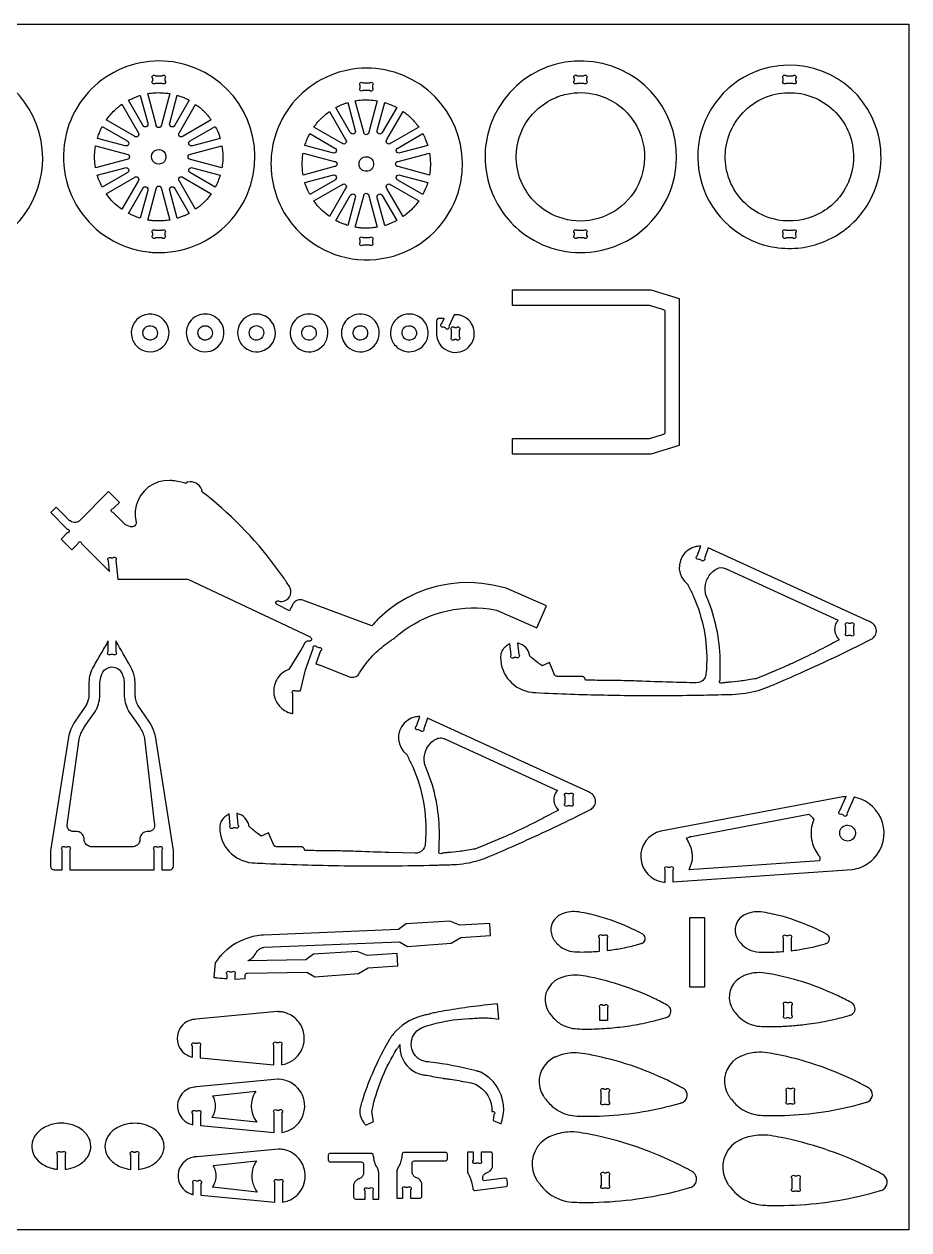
# Model space of a CAD drawing. Extents: x -50 to 95, y -24 to 55.
# Drawn here: x 37 to 94.8, y -23.8 to 54.8 of the extents above; entities that cross this region are included whole.
import ezdxf

# ---------------------------------------------------------------- set-up
doc = ezdxf.new("R2010")
doc.units = 0
doc.header["$MEASUREMENT"] = 0
doc.layers.get('0').update_dxf_attribs({"linetype": 'CONTINUOUS'})
doc.layers.add('SECTIONCUTEDGES', color=18, linetype='CONTINUOUS')

msp = doc.modelspace()

# ---------------------------------------------------------------- linework, layer by layer
msp.add_lwpolyline([(94.765, -23.803), (-50.251, -23.803), (-50.251, 54.803), (94.765, 54.803)], close=True)
at = {"layer": 'SECTIONCUTEDGES'}
for points in [[(26.949, 42.41, 0.325322), (33.936, 40.118, 0.325497), (38.262, 46.06, 0.371858), (32.929, 52.24, 0.371962), (26.038, 47.867, 0.115164), (25.857, 45.03, 0.115322)], [(45.886, 39.909, 0.112364), (48.573, 40.526, 0.210055), (51.839, 44.346, 0.414116), (47.664, 52.133, 0.414311), (39.88, 47.96, 0.221929), (40.637, 42.725, 0.222236), (45.132, 39.95, 0.015157), (45.497, 39.919, 0.014233)], [(55.314, 40.96, 0.254136), (61.138, 39.684, 0.254134), (65.377, 43.877, 0.414116), (61.203, 51.664, 0.414311), (53.418, 47.491, 0.14489), (53.399, 43.946, 0.144775)], [(69.505, 41.242, 0.206957), (74.295, 39.976, 0.283205), (79.298, 44.204, 0.410681), (75.383, 52.064, 0.410721), (67.477, 48.243, 0.157062), (67.364, 44.419, 0.156826)], [(83.733, 41.127, 0.096009), (85.819, 40.29, 0.068853), (87.517, 40.201, 0.067711), (89.017, 40.536, 0.064759), (90.437, 41.284, 0.042288), (91.178, 41.907, 0.076087), (92.262, 43.374, 0.210202), (92.596, 48.169, 0.404304), (85.138, 51.842, 0.290152), (81.044, 46.933, 0.289788)], [(45.614, 51.441), (46.057, 51.441, -1), (46.234, 51.264), (46.234, 51.117, -1), (46.057, 50.941), (45.614, 50.941, -1), (45.437, 51.117), (45.437, 51.264, -1)], [(73.118, 51.441), (73.562, 51.441, -1), (73.738, 51.264), (73.738, 51.117, -1), (73.562, 50.941), (73.118, 50.941, -1), (72.942, 51.117), (72.942, 51.264, -1)], [(86.751, 51.441), (87.194, 51.441, -1), (87.371, 51.264), (87.371, 51.117, -1), (87.194, 50.941), (86.751, 50.941, -1), (86.574, 51.117), (86.574, 51.264, -1)], [(46.55, 50.273), (46.003, 48.231, -1), (45.661, 48.231), (45.114, 50.273, -0.057699), (46.01, 50.329, -0.024823)], [(59.153, 50.972), (59.596, 50.972, -1), (59.773, 50.795), (59.773, 50.649, -1), (59.596, 50.472), (59.153, 50.472, -1), (58.976, 50.649), (58.976, 50.795, -1)], [(70.45, 43.123, -0.211285), (69.157, 46.245, -0.111358), (69.611, 48.056, -0.08886), (70.47, 49.199, -0.085912), (71.708, 50.006, -0.063127), (72.684, 50.287, -0.114379), (74.581, 50.147, -0.173245), (76.826, 48.459, -0.172762), (77.498, 45.724, -0.286521), (74.788, 42.226, -0.286207)], [(89.707, 42.988, -0.083314), (88.495, 42.259, -0.158081), (85.924, 42.1, -0.418063), (82.93, 47.244, -0.417665), (88.114, 50.176, -0.195857), (90.598, 48.235, -0.195502), (91.021, 45.106, -0.076037), (90.522, 43.939, -0.077055)], [(43.425, 49.574), (44.483, 47.742, -1), (44.241, 47.501), (42.411, 48.558, -0.014778), (42.657, 48.871, -0.028539), (42.943, 49.178, -0.018438), (43.121, 49.335, -0.011345)], [(44.627, 50.158), (45.113, 48.346, -1), (44.789, 48.212), (43.852, 49.835, -0.012176), (44.203, 50.003, -0.019565), (44.428, 50.093, -0.009363), (44.527, 50.126, 0.003121)], [(47.815, 49.839), (46.875, 48.212, -1), (46.551, 48.346), (47.037, 50.161, 0.006199), (47.056, 50.156, -0.0186), (47.075, 50.151), (47.463, 50.009, -0.018388), (47.64, 49.926, 0.006129)], [(49.254, 48.559), (47.423, 47.501, -1), (47.182, 47.742), (48.239, 49.573, 0.006303), (48.369, 49.479, -0.01891), (48.497, 49.382, -0.017187), (48.651, 49.246, -0.012321), (48.853, 49.045, -0.018926), (49.02, 48.858, -0.012469)], [(58.166, 49.689), (58.652, 47.877, -1), (58.328, 47.743), (57.39, 49.366, -0.012176), (57.742, 49.534, -0.019565), (57.967, 49.624, -0.009363), (58.066, 49.657, 0.003121)], [(60.089, 49.804), (59.542, 47.762, -1), (59.2, 47.762), (58.653, 49.804, -0.057699), (59.549, 49.86, -0.024823)], [(61.354, 49.37), (60.414, 47.743, -1), (60.09, 47.877), (60.576, 49.692, 0.006199), (60.595, 49.687, -0.0186), (60.614, 49.682), (61.001, 49.54, -0.018388), (61.178, 49.457, 0.006129)], [(56.964, 49.105), (58.022, 47.274, -1), (57.78, 47.032), (55.949, 48.089, -0.014778), (56.195, 48.402, -0.028539), (56.482, 48.709, -0.018438), (56.66, 48.866, -0.011345)], [(62.793, 48.09), (60.962, 47.032, -1), (60.72, 47.274), (61.777, 49.104, 0.006303), (61.908, 49.01, -0.01891), (62.036, 48.913, -0.017187), (62.189, 48.778, -0.012321), (62.392, 48.577, -0.018926), (62.558, 48.389, -0.012469)], [(42.147, 48.133), (43.772, 47.195, -1), (43.638, 46.871), (41.827, 47.356, -0.012918), (41.938, 47.678, -0.018758), (42.029, 47.895, -0.010898), (42.087, 48.014, 0.003632)], [(49.839, 47.356), (48.027, 46.871, -1), (47.892, 47.195), (49.516, 48.133, -0.026072), (49.677, 47.796, -0.02074)], [(55.686, 47.664), (57.311, 46.726, -1), (57.177, 46.402), (55.365, 46.887, -0.012918), (55.477, 47.209, -0.018758), (55.568, 47.426, -0.010898), (55.626, 47.545, 0.003632)], [(63.377, 46.888), (61.565, 46.402, -1), (61.431, 46.726), (63.055, 47.664, -0.026072), (63.216, 47.328, -0.020703)], [(41.711, 46.869), (43.753, 46.322, -1), (43.753, 45.981), (41.711, 45.434, 0.006429), (41.687, 45.581, -0.01929), (41.666, 45.729), (41.644, 46.152), (41.666, 46.574, -0.018896), (41.686, 46.722, 0.006298)], [(46.014, 45.712, -0.781821), (45.466, 46.454, -0.781093), (46.298, 46.056, -0.122906), (46.199, 45.849, -0.122447)], [(49.954, 45.434), (47.911, 45.981, -1), (47.911, 46.322), (49.953, 46.87, -0.035509), (50.013, 46.211, -0.037792), (49.978, 45.591, -0.007975), (49.966, 45.512, 0.002658)], [(55.249, 46.4), (57.292, 45.853, -1), (57.292, 45.512), (55.25, 44.965, 0.006429), (55.225, 45.112, -0.01929), (55.204, 45.26), (55.183, 45.683), (55.204, 46.105, -0.018896), (55.225, 46.253, 0.006298)], [(63.493, 44.965), (61.45, 45.512, -1), (61.45, 45.853), (63.492, 46.401, -0.035509), (63.552, 45.742, -0.037792), (63.517, 45.122, -0.007975), (63.505, 45.043, 0.002658)], [(59.55, 45.242, -0.385134), (58.951, 45.458, -0.384041), (59.105, 46.077, -0.445044), (59.79, 45.907, -0.443903)], [(41.823, 44.946), (43.638, 45.432, -1), (43.772, 45.108), (42.148, 44.171, -0.020623), (41.907, 44.702, -0.019978), (41.833, 44.909, -0.019766), (41.828, 44.927, 0.006588)], [(42.41, 43.745), (44.241, 44.802, -1), (44.483, 44.561), (43.426, 42.73, -0.024397), (43, 43.075, -0.042082), (42.572, 43.529, -0.010889), (42.49, 43.636, 0.00363)], [(48.239, 42.73), (47.182, 44.561, -1), (47.423, 44.802), (49.254, 43.745, -0.014529), (48.983, 43.399, -0.022653), (48.793, 43.191), (48.497, 42.922, -0.018394), (48.369, 42.824, 0.006131)], [(49.517, 44.171), (47.893, 45.109, -1), (48.027, 45.432), (49.838, 44.947, -0.023422), (49.698, 44.557, -0.022807)], [(55.362, 44.477), (57.177, 44.963, -1), (57.311, 44.64), (55.687, 43.702, -0.020623), (55.446, 44.233, -0.019978), (55.372, 44.44, -0.019766), (55.367, 44.458, 0.006588)], [(63.056, 43.702), (61.431, 44.64, -1), (61.565, 44.964), (63.377, 44.478, -0.023422), (63.236, 44.088, -0.022807)], [(43.851, 42.467), (44.789, 44.091, -1), (45.113, 43.957), (44.628, 42.146, -0.012234), (44.315, 42.254, -0.017991), (44.108, 42.34, -0.010478), (43.979, 42.403, 0.003492)], [(45.115, 42.03), (45.662, 44.072, -1), (46.003, 44.073), (46.55, 42.031, -0.013089), (46.185, 41.986, -0.036535), (45.624, 41.973, -0.015577), (45.398, 41.991, -0.012352)], [(47.038, 42.143), (46.552, 43.957, -1), (46.875, 44.091), (47.815, 42.465, 0.006248), (47.64, 42.377, -0.018746), (47.463, 42.294), (47.075, 42.152, -0.018599), (47.057, 42.147, 0.006199)], [(55.949, 43.276), (57.78, 44.333, -1), (58.022, 44.092), (56.965, 42.261, -0.024397), (56.539, 42.606, -0.042082), (56.111, 43.06, -0.010889), (56.029, 43.167, 0.00363)], [(61.778, 42.261), (60.72, 44.092, -1), (60.962, 44.333), (62.793, 43.276, -0.014529), (62.522, 42.93, -0.022653), (62.332, 42.722), (62.036, 42.453, -0.018394), (61.908, 42.355, 0.006131)], [(57.39, 41.998), (58.328, 43.622, -1), (58.652, 43.488), (58.167, 41.677, -0.012234), (57.854, 41.785, -0.017991), (57.646, 41.871, -0.010478), (57.518, 41.934, 0.003492)], [(58.653, 41.561), (59.2, 43.604, -1), (59.542, 43.604), (60.089, 41.562, -0.013089), (59.723, 41.517, -0.036535), (59.163, 41.504, -0.015577), (58.937, 41.522, -0.012352)], [(60.576, 41.674), (60.09, 43.488, -1), (60.414, 43.623), (61.353, 41.996, 0.006248), (61.178, 41.908, -0.018746), (61.001, 41.825), (60.614, 41.683, -0.018599), (60.595, 41.678, 0.006199)], [(46.234, 41.186), (46.234, 41.039, -1), (46.057, 40.863), (45.614, 40.863, -1), (45.437, 41.039), (45.437, 41.186, -1), (45.614, 41.363), (46.057, 41.363, -1)], [(59.153, 40.894), (59.596, 40.894, -1), (59.773, 40.717), (59.773, 40.57, -1), (59.596, 40.394), (59.153, 40.394, -1), (58.976, 40.57), (58.976, 40.717, -1)], [(73.118, 41.363), (73.562, 41.363, -1), (73.738, 41.186), (73.738, 41.039, -1), (73.562, 40.863), (73.118, 40.863, -1), (72.942, 41.039), (72.942, 41.186, -1)], [(86.751, 41.363), (87.194, 41.363, -1), (87.371, 41.186), (87.371, 41.039, -1), (87.194, 40.863), (86.751, 40.863, -1), (86.574, 41.039), (86.574, 41.186, -1)], [(68.879, 26.798), (77.956, 26.798), (79.812, 27.361), (79.812, 36.896), (77.956, 37.459), (68.879, 37.459), (68.879, 36.49), (77.812, 36.49), (78.754, 36.208, -0.331314), (78.843, 36.088), (78.843, 28.169, -0.331314), (78.754, 28.05), (77.812, 27.768), (68.879, 27.768)], [(44.49, 33.723, 0.865068), (46.294, 35.358, 0.86425), (44.097, 34.307, 0.072818), (44.25, 33.987, 0.072347)], [(48.124, 33.686, 0.318391), (49.545, 33.65, 0.317954), (50.052, 34.98, 0.517503), (48.175, 35.695, 0.517001)], [(51.426, 33.723, 0.74091), (53.39, 35.025, 0.740811), (51.033, 35.038, 0.14889), (51.029, 34.321, 0.148825)], [(54.854, 33.723, 0.331799), (56.323, 33.651, 0.331521), (56.812, 35.038, 0.502041), (54.951, 35.695, 0.501728)], [(58.297, 33.652, 0.63423), (60.211, 34.79, 0.633992), (58.115, 35.543, 0.223996), (57.76, 34.555, 0.223818)], [(61.438, 33.686, 0.166963), (62.168, 33.442, 0.218695), (63.123, 33.89, 0.177291), (63.405, 34.658, 0.171132), (63.123, 35.455, 0.189397), (62.364, 35.888, 0.183559), (61.486, 35.693, 0.164151), (61.018, 35.094, 0.158029), (60.999, 34.307, 0.081931), (61.16, 33.975, 0.075339)], [(65.103, 35.86), (64.765, 35.087, -1), (64.532, 34.996), (64.397, 35.054, -1), (64.306, 35.287), (64.451, 35.619), (64.089, 35.619, 0.146455), (64.022, 35.585, 0.196282), (63.957, 35.434), (63.958, 34.569, 0.597776), (65.918, 33.642, 0.597766), (65.61, 35.788, 0.052723), (65.382, 35.846, 0.044487)], [(45.132, 34.221, -0.127868), (44.916, 34.362, -0.137935), (44.809, 34.576, -0.320239), (45.043, 35.083, -0.324958), (45.591, 35.023, -0.217691), (45.747, 34.658, -0.220677), (45.573, 34.307, -0.140127), (45.322, 34.201, -0.112138)], [(48.741, 34.214, -0.15519), (48.487, 34.387, -0.312546), (48.455, 34.917, -0.392669), (49.072, 35.092, -0.389755), (49.296, 34.489, -0.204093), (49.045, 34.239, -0.136251), (48.764, 34.209, -0.015884), (48.753, 34.211, -0.015468)], [(51.908, 34.307, -0.389326), (51.827, 34.947, -0.393682), (52.453, 35.077, -0.425563), (52.602, 34.416, -0.30245), (52.112, 34.209, -0.064927), (52.005, 34.244, -0.063676)], [(55.192, 34.51, -0.275396), (55.275, 34.976, -0.267762), (55.733, 35.136, -0.183622), (56.007, 34.967, -0.175376), (56.109, 34.647, -0.249087), (55.892, 34.273, -0.472136)], [(58.822, 34.228, -0.160814), (58.593, 34.409, -0.156528), (58.513, 34.697, -0.261047), (58.746, 35.08, -0.251161), (59.21, 35.089, -0.13635), (59.384, 34.929, -0.240204), (59.421, 34.489, -0.195756), (59.177, 34.239, -0.192418)], [(62.011, 34.228, -0.355945), (61.705, 34.743, -0.188687), (61.873, 35.038, -0.315158), (62.419, 35.074, -0.316961), (62.637, 34.576, -0.219082), (62.405, 34.259, -0.217765)], [(65.114, 35.032), (65.26, 35.032, -1), (65.437, 34.855), (65.437, 34.411, -1), (65.26, 34.235), (65.114, 34.235, -1), (64.937, 34.411), (64.937, 34.855, -1)], [(38.789, 22.957), (39.865, 21.879, -1), (39.865, 21.629), (39.463, 21.229), (40.163, 20.528), (40.563, 20.927, -1), (40.813, 20.927), (42.626, 19.111), (42.556, 19.806, -1), (42.714, 20), (42.843, 20.013, -1), (43.036, 19.855), (43.162, 18.623), (47.733, 18.623), (55.708, 14.857, -0.168887), (55.785, 14.775, -0.362921), (55.734, 14.593, -0.089504), (55.688, 14.572, -0.079719), (55.631, 14.567, 0.015746), (55.557, 14.57, 0.104795), (55.475, 14.554, 0.167951), (55.348, 14.439, -0.009744), (55.013, 13.852), (54.323, 12.737, -0.104608), (54.301, 12.726, 0.035992), (54.21, 12.692, 0.188726), (53.453, 11.915, 0.136053), (53.347, 11.1, 0.111308), (53.569, 10.519, 0.142971), (54.233, 9.957, 0.032757), (54.35, 9.914, 0.017693), (54.574, 9.857), (54.574, 11.153, -1), (54.751, 11.33), (55.074, 11.33), (55.412, 12.703), (55.908, 14.103, -1), (56.134, 14.211), (56.272, 14.162, -1), (56.379, 13.936), (56.083, 13.1, -0.0051), (56.284, 13.037, -0.011435), (56.372, 13.006), (58.284, 12.253, 0.161502), (58.625, 12.242, 0.169689), (58.888, 12.432, 0.018768), (58.979, 12.573, -0.030198), (59.354, 13.127, -0.042786), (60.042, 13.878, -0.036783), (60.969, 14.614, -0.013895), (61.067, 14.676, 0.025116), (61.163, 14.741, 0.025774), (61.293, 14.849, -0.018155), (61.53, 15.052, -0.204103), (67.397, 16.675), (67.871, 16.596), (70.501, 15.446), (71.126, 16.875), (68.496, 18.025), (67.62, 18.231), (66.903, 18.342), (66.179, 18.391), (65.453, 18.376), (64.732, 18.299), (64.02, 18.159), (63.323, 17.958), (62.646, 17.698), (61.993, 17.38), (61.372, 17.006), (60.784, 16.58), (60.236, 16.104, 0.013028), (60.134, 16.002, -0.002171), (59.732, 15.583), (55.24, 17.246, 0.161142), (54.881, 17.246, 0.167596), (54.606, 17.036, 0.03262), (54.552, 16.942, -0.002417), (54.358, 16.551), (53.503, 16.98, -0.162704), (53.469, 17.036, -0.252017), (53.504, 17.161, -0.283369), (53.635, 17.195, 0.098494), (53.883, 17.169, 0.501374), (54.412, 18.033, 0.048434), (54.36, 18.134, 0.007698), (53.964, 18.726, 0.069513), (49.272, 23.828, 0.005338), (48.85, 24.168, 0.010401), (48.627, 24.336, -0.035073), (48.648, 24.373, 0.136057), (48.655, 24.395, 0.100505), (48.652, 24.41, 0.016455), (48.617, 24.495, 0.341491), (47.739, 24.95, 0.016455), (47.649, 24.93, 0.112005), (47.636, 24.924, 0.134653), (47.627, 24.911, -0.022312), (47.604, 24.855, 0.028235), (47.18, 24.971, 0.028606), (46.75, 25.036, 0.006314), (46.616, 25.047, 0.013802), (46.555, 25.05), (46.187, 25.035), (45.826, 24.958), (45.484, 24.821), (45.17, 24.628), (44.893, 24.384), (44.662, 24.097), (44.482, 23.775), (44.36, 23.427), (44.299, 23.064), (44.3, 22.695), (44.363, 22.332, -0.120312), (44.334, 22.193, -0.115005), (44.242, 22.078, -0.125142), (44.123, 22.024, -0.119875), (43.986, 22.033), (43.667, 22.157), (42.86, 22.971, -1), (42.861, 23.221), (43.264, 23.624), (42.564, 24.325), (40.69, 22.453, -0.145804), (40.421, 22.319, -0.210214), (40.047, 22.411, -0.016381), (40.031, 22.424, -0.008191), (39.999, 22.453, -0.009829), (39.826, 22.622, 0.001638), (39.143, 23.31)], [(81.674, 20.656), (81.432, 19.973, -1), (81.206, 19.866), (81.068, 19.915, -1), (80.961, 20.14), (81.184, 20.77, -0.009124), (80.998, 20.757, 0.035207), (80.898, 20.744), (80.623, 20.659), (80.372, 20.519), (80.155, 20.33), (79.982, 20.1), (79.861, 19.84), (79.796, 19.56), (79.79, 19.272), (79.844, 18.99), (79.955, 18.725), (80.119, 18.488), (80.328, 18.291, -0.066761), (80.353, 18.246, 0.023228), (80.39, 18.159, 0.00512), (80.556, 17.825, -0.014428), (80.716, 17.487, -0.05613), (81.401, 15.287, -0.057387), (81.57, 13.04, -0.014084), (81.529, 12.436, -0.122169), (81.426, 12.143, -0.258679), (80.877, 11.856, -0.000991), (79.184, 11.9, -0.003047), (77.118, 11.971, 0.006155), (76.005, 12.002, 0.003714), (75.436, 12.006, -0.004918), (74.867, 12.012, -0.002398), (74.273, 12.027, 0.000799), (73.68, 12.044, 0.028598), (73.631, 12.155, 0.161536), (73.528, 12.256, 0.057098), (73.479, 12.273, 0.047308), (73.418, 12.281), (71.825, 12.283, -0.081624), (71.747, 12.305, -0.074835), (71.673, 12.354, -0.020482), (71.658, 12.368, -0.045194), (71.653, 12.375), (71.32, 13.177), (70.84, 12.979), (70.734, 13.05, -0.015251), (70.423, 13.279, -0.015251), (70.128, 13.527, 0.009145), (70.05, 13.594, -0.096768), (70.033, 13.614, -0.120073), (70.026, 13.643, 0.047499), (70.02, 13.699, 0.141524), (69.771, 14.168, 0.141524), (69.311, 14.433, 0.016567), (69.274, 14.441, -0.005522), (69.237, 14.447), (69.311, 13.715, -1), (69.153, 13.521), (69.008, 13.506, -1), (68.814, 13.664), (68.737, 14.422, 0.004185), (68.518, 14.273, 0.073254), (68.332, 14.099, 0.086359), (68.179, 13.819, 0.085895), (68.129, 13.502, 0.181323), (68.724, 11.985, 0.182665), (70.162, 11.243, 0.017132), (70.439, 11.22, 0.002988), (72.689, 11.128, 0.006952), (77.024, 11.036, 0.006952), (81.36, 11.064, 0.001959), (83.241, 11.11, 0.061284), (84.946, 11.37, 0.032703), (85.651, 11.618, 0.000916), (86.407, 11.943, 0.00617), (88.915, 13.062, 0.006143), (91.404, 14.248), (92.311, 14.699, 0.107121), (92.529, 14.894, 0.158648), (92.644, 15.246, 0.179758), (92.498, 15.637, 0.084569), (92.311, 15.792, 0.011402), (92.25, 15.825, 0.006019), (92.134, 15.883)], [(82.674, 11.863), (82.629, 11.863, -1), (82.452, 12.04), (82.452, 12.142, -0.005457), (82.452, 12.652, -0.005557), (82.458, 12.896, 0.010785), (82.462, 13.14, 0.044291), (82.27, 15.161, 0.045327), (81.733, 17.072, 0.011839), (81.561, 17.491, -0.056794), (81.489, 17.725, -0.12358), (81.533, 18.436, -0.12042), (81.912, 19.06, -0.074062), (82.229, 19.294, -0.231079), (82.799, 19.314, -0.017826), (82.824, 19.302, 0.011527), (82.848, 19.29), (90.157, 15.956, 0.033575), (90.046, 15.798, 0.089461), (89.938, 15.518, 0.115413), (89.955, 15.106, 0.115536), (90.153, 14.744, 0.020408), (90.187, 14.708, -0.006802), (90.223, 14.674, -0.003887), (89.161, 14.108, -0.01123), (87.543, 13.308, -0.006478), (86.515, 12.844, -0.006479), (85.475, 12.406), (84.775, 12.13, -0.027258), (84.692, 12.111, -0.004531), (84.183, 12.029, -0.00906), (83.742, 11.971, -0.005336), (82.99, 11.894, -0.019134), (82.913, 11.89, -0.021054)], [(90.653, 15.126), (90.653, 15.57, -1), (90.83, 15.746), (90.976, 15.746, -1), (91.153, 15.57), (91.153, 15.126, -1), (90.976, 14.95), (90.83, 14.95, -1)], [(39.536, -0.33), (39.536, 0.987, -1), (39.713, 1.164), (39.859, 1.164, -1), (40.036, 0.987), (40.036, -0.33), (45.536, -0.33), (45.536, 0.987, -1), (45.713, 1.164), (45.859, 1.164, -1), (46.036, 0.987), (46.036, -0.33), (46.578, -0.329, 0.185813), (46.731, -0.251, 0.172664), (46.802, -0.081), (46.802, 0.921), (45.61, 8.378, 0.048631), (45.494, 8.778, 0.053476), (45.187, 9.361), (44.478, 10.394, -0.042369), (44.412, 10.525, -0.05136), (44.315, 10.861, -0.022282), (44.298, 10.989, -0.018567), (44.29, 11.142, -0.006146), (44.288, 11.823, 0.052443), (44.247, 12.257, 0.080341), (43.999, 12.915, 0.0006), (43.036, 14.591), (43.036, 13.895, -1), (42.859, 13.718), (42.713, 13.718, -1), (42.536, 13.895), (42.536, 14.592, -0.001265), (42.054, 13.764, 0.003794), (41.576, 12.933, 0.058244), (41.358, 12.412, 0.063092), (41.277, 11.897, 0.016618), (41.279, 11.284, -0.039019), (41.266, 10.954, -0.08946), (41.101, 10.417, -0.007435), (41.094, 10.403, -0.011972), (41.089, 10.395), (40.379, 9.361, 0.048899), (40.099, 8.842, 0.053441), (39.944, 8.324), (38.77, 0.917), (38.771, -0.107, 0.185957), (38.848, -0.26, 0.172664), (39.019, -0.33, 0.016956), (39.2, -0.333, -0.004396)], [(39.942, 2.314, -0.187835), (39.863, 2.572, -0.028282), (39.874, 2.663, 0.010555), (39.889, 2.754), (40.647, 8.18, -0.055767), (40.759, 8.561, -0.048899), (40.974, 8.96), (41.7, 10.017, 0.039283), (41.809, 10.23, 0.054551), (41.958, 10.734, 0.021912), (41.983, 10.918, 0.018988), (41.994, 11.132, 0.00723), (41.995, 11.82, -0.03342), (42.004, 11.992, -0.101204), (42.192, 12.558, -0.223836), (42.669, 12.889, -0.159962), (43.088, 12.826, -0.155534), (43.4, 12.52, -0.055982), (43.525, 12.201, -0.058348), (43.573, 11.876, -0.012826), (43.574, 11.504, 0.009225), (43.573, 11.132, 0.056267), (43.643, 10.583, 0.058965), (43.828, 10.089, 0.007426), (43.851, 10.044, 0.011972), (43.867, 10.017), (44.592, 8.96, -0.04427), (44.784, 8.611, -0.04711), (44.903, 8.255, -0.004249), (44.906, 8.24, -0.011983), (44.907, 8.235), (45.536, 2.754, -0.002653), (45.559, 2.572, -0.124044), (45.538, 2.409, -0.265958), (45.25, 2.178, -0.032026), (45.076, 2.162, 0.095423), (44.906, 2.124, 0.129798), (44.706, 1.966, 0.129739), (44.609, 1.73, 0.026744), (44.602, 1.633, -0.059933), (44.588, 1.537, -0.165101), (44.415, 1.277, -0.156708), (44.106, 1.167), (41.466, 1.167, -0.145829), (41.175, 1.264, -0.209993), (40.971, 1.601, -0.017729), (40.959, 1.727, 0.079747), (40.931, 1.851, 0.142824), (40.76, 2.071, 0.142126), (40.495, 2.165, 0.022063), (40.335, 2.168, -0.046173), (40.176, 2.178, -0.187835)], [(63.356, 9.552), (63.114, 8.868, -1), (62.888, 8.761), (62.75, 8.81, -1), (62.643, 9.035), (62.866, 9.665, -0.009124), (62.68, 9.652, 0.035207), (62.58, 9.639), (62.305, 9.554), (62.054, 9.414), (61.837, 9.225), (61.664, 8.995), (61.543, 8.735), (61.478, 8.455), (61.472, 8.167), (61.526, 7.885), (61.638, 7.62), (61.801, 7.383), (62.011, 7.186, -0.066761), (62.035, 7.141, 0.023228), (62.072, 7.054, 0.00512), (62.238, 6.72, -0.014428), (62.398, 6.382, -0.058639), (63.101, 4.084, -0.059897), (63.242, 1.736, -0.014451), (63.204, 1.305, -0.181237), (63.004, 0.918, -0.094922), (62.809, 0.799, -0.087412), (62.566, 0.754), (60.866, 0.795, -0.003047), (58.8, 0.866, 0.006155), (57.687, 0.897, 0.003714), (57.118, 0.901, -0.004918), (56.549, 0.907, -0.002398), (55.955, 0.922, 0.000799), (55.362, 0.939, 0.028598), (55.313, 1.05, 0.161536), (55.21, 1.151, 0.057098), (55.162, 1.168, 0.047308), (55.1, 1.176), (53.507, 1.178, -0.088454), (53.432, 1.198, -0.074835), (53.355, 1.249, -0.020482), (53.34, 1.263, -0.045194), (53.335, 1.27), (53.002, 2.073), (52.522, 1.874), (52.31, 2.019, -0.015251), (52.08, 2.193, -0.012477), (51.81, 2.422, 0.009145), (51.732, 2.489, -0.096768), (51.715, 2.509, -0.120073), (51.708, 2.538, 0.047499), (51.702, 2.594, 0.141524), (51.453, 3.063, 0.141524), (50.993, 3.328, 0.016567), (50.956, 3.336, -0.005522), (50.919, 3.342), (50.993, 2.61, -1), (50.835, 2.416), (50.69, 2.402, -1), (50.496, 2.559), (50.419, 3.317, 0.004185), (50.2, 3.168, 0.073254), (50.014, 2.994, 0.086359), (49.861, 2.714, 0.085895), (49.811, 2.397, 0.185891), (50.43, 0.861, 0.184789), (51.926, 0.129, 0.011293), (52.1, 0.117, -0.000025), (52.796, 0.086, 0.008699), (58.259, -0.063, 0.008533), (63.83, -0.022, 0.002513), (64.224, -0.011, -0.003747), (64.618, 0, 0.001648), (65.027, 0.009, 0.012595), (65.244, 0.02, 0.03009), (66.076, 0.134, 0.028719), (66.928, 0.356, 0.022705), (67.244, 0.474, 0.003791), (69.098, 1.279, 0.004936), (71.096, 2.189, 0.004909), (73.087, 3.143), (73.993, 3.594, 0.107121), (74.211, 3.789, 0.158648), (74.326, 4.141, 0.179758), (74.18, 4.532, 0.084569), (73.993, 4.687, 0.011402), (73.933, 4.72, 0.006019), (73.816, 4.778)], [(64.356, 0.758), (64.311, 0.758, -1), (64.134, 0.935), (64.134, 1.037, -0.005457), (64.134, 1.547, -0.002886), (64.141, 1.883, 0.011204), (64.142, 2.218, 0.045332), (63.923, 4.214, 0.045335), (63.348, 6.138, 0.013972), (63.253, 6.357, -0.030249), (63.205, 6.477, -0.04675), (63.158, 6.686, -0.071998), (63.165, 7.126, -0.113056), (63.412, 7.738, -0.112492), (63.902, 8.185, -0.11859), (64.185, 8.266, -0.115868), (64.481, 8.209, -0.017826), (64.506, 8.197, 0.011527), (64.53, 8.185), (71.839, 4.851, 0.03732), (71.717, 4.675, 0.102803), (71.612, 4.365, 0.112003), (71.654, 3.955, 0.112091), (71.869, 3.603, 0.01533), (71.886, 3.586, -0.00511), (71.905, 3.569, -0.003887), (70.843, 3.003, -0.01123), (69.225, 2.203, -0.006478), (68.197, 1.739, -0.006479), (67.157, 1.301), (66.457, 1.025, -0.027258), (66.374, 1.006, -0.004531), (65.865, 0.924, -0.00906), (65.424, 0.866, -0.005336), (64.672, 0.789, -0.019134), (64.595, 0.785, -0.021054)], [(72.335, 4.021), (72.335, 4.465, -1), (72.512, 4.641), (72.658, 4.641, -1), (72.835, 4.465), (72.835, 4.021, -1), (72.658, 3.845), (72.512, 3.845, -1)], [(78.868, -1.146), (78.868, -0.338, -1), (79.045, -0.161), (79.191, -0.161, -1), (79.368, -0.338), (79.368, -1.117), (91.068, -0.302, 0.064499), (91.613, -0.169, 0.11269), (92.501, 0.43, 0.26871), (93.041, 2.759, 0.268886), (91.291, 4.384, 0.009244), (91.244, 4.394, -0.003081), (91.198, 4.403), (90.727, 3.326, -1), (90.494, 3.235), (90.36, 3.294, -1), (90.269, 3.527), (90.668, 4.44, 0.007419), (90.527, 4.431, 0.015637), (90.46, 4.423), (78.586, 2.19, 0.364198), (77.279, 0.446, 0.365133), (78.77, -1.137, 0.008463), (78.819, -1.142, -0.002821)], [(80.432, -0.331), (80.624, 0.225, 0.033242), (80.64, 0.311, 0.018338), (80.653, 0.471, 0.037378), (80.649, 0.602, 0.017912), (80.61, 0.872, 0.022888), (80.562, 1.082, 0.034926), (80.514, 1.216, 0.01324), (80.388, 1.487, -0.004413), (80.257, 1.756, 0.006445), (80.421, 1.807, -0.019338), (80.586, 1.853), (88.233, 3.292), (88.323, 3.218, -0.018379), (88.408, 3.138, -0.018378), (88.486, 3.052), (88.558, 2.96), (88.495, 2.786, 0.139305), (88.452, 1.487, 0.102133), (88.872, 0.613, 0.033661), (88.921, 0.558, -0.097619), (88.943, 0.525, -0.082482), (88.95, 0.494, -0.025939), (88.952, 0.394, -0.02594), (88.948, 0.35, -0.012951), (88.933, 0.264)], [(90.411, 1.685, -0.908595), (91.04, 2.499, -0.9083), (90.578, 1.58, -0.048053), (90.49, 1.624, -0.047891)], [(74.575, -5.639), (74.575, -4.77, -1), (74.752, -4.593), (74.898, -4.593, -1), (75.075, -4.77), (75.075, -5.589, 0.01908), (75.97, -5.455, 0.017443), (76.936, -5.237), (77.286, -5.14, -0.038389), (77.354, -5.116, 0.080703), (77.42, -5.087, 0.501374), (77.455, -4.565, 0.054447), (77.372, -4.508, 0.011126), (76.744, -4.19, 0.045142), (74.476, -3.347, 0.025718), (73.24, -3.078, 0.068137), (72.681, -3.063, 0.069566), (72.15, -3.197, 0.072806), (71.82, -3.391, 0.110709), (71.525, -3.763), (71.456, -3.94), (71.419, -4.127), (71.414, -4.317), (71.442, -4.506), (71.5, -4.687), (71.589, -4.855, 0.021357), (71.642, -4.931, 0.014133), (71.783, -5.103, 0.103358), (72.313, -5.509, 0.100305), (72.98, -5.677, 0.015529), (73.603, -5.687, 0.017374)], [(86.587, -5.653), (86.587, -4.784, -1), (86.764, -4.608), (86.91, -4.608, -1), (87.087, -4.784), (87.087, -5.604, 0.01908), (87.982, -5.469, 0.017443), (88.948, -5.251), (89.298, -5.154, -0.038389), (89.367, -5.131, 0.080703), (89.433, -5.102, 0.501374), (89.468, -4.58, 0.054447), (89.384, -4.522, 0.011126), (88.756, -4.205, 0.045142), (86.488, -3.361, 0.025718), (85.253, -3.092, 0.068137), (84.694, -3.077, 0.069566), (84.162, -3.212, 0.072806), (83.833, -3.406, 0.110709), (83.537, -3.777), (83.469, -3.955), (83.432, -4.141), (83.427, -4.332), (83.454, -4.52), (83.513, -4.701), (83.602, -4.869, 0.021357), (83.655, -4.945, 0.014133), (83.795, -5.117, 0.103358), (84.325, -5.523, 0.100305), (84.992, -5.692, 0.015529), (85.615, -5.702, 0.017374)], [(49.421, -7.348, 0.003806), (49.682, -7.372, 0.001632), (50.29, -7.42), (50.29, -7.153, -1), (50.467, -6.976), (50.613, -6.976, -1), (50.79, -7.153), (50.79, -7.453), (51.476, -7.412), (51.476, -7.191, -0.408796), (51.599, -7.066), (55.484, -6.994), (56.023, -7.305), (58.861, -7.093), (59.491, -6.712), (61.434, -6.596), (61.386, -5.796), (59.434, -5.913), (58.775, -5.646), (55.934, -5.825), (55.434, -6.195), (51.638, -6.256, 0.083049), (51.925, -6.074, 0.08201), (52.14, -5.805, -0.01187), (52.209, -5.69, -0.066267), (52.311, -5.566, -0.078483), (52.501, -5.439, -0.083534), (52.709, -5.382), (61.53, -5.02), (62.069, -5.332), (64.907, -5.119), (65.537, -4.738), (67.48, -4.622), (67.432, -3.822), (65.48, -3.939), (64.82, -3.673), (61.98, -3.851), (61.48, -4.221), (52.659, -4.583, 0.064783), (51.576, -4.801, 0.125373), (49.902, -5.892, 0.01919), (49.699, -6.13), (49.515, -6.383)], [(84.182, -10.282, 0.113994), (85.152, -10.538, 0.012132), (86.102, -10.544, 0.014603), (87.025, -10.5, 0.007186), (87.927, -10.418, 0.012938), (88.568, -10.334, 0.018394), (89.939, -10.065, 0.00664), (90.409, -9.948), (90.875, -9.819, -0.044724), (90.939, -9.798, 0.087071), (91.055, -9.749, 0.501374), (91.101, -9.053, 0.052991), (91.01, -8.99, 0.012578), (90.153, -8.553, 0.062543), (85.965, -7.159, 0.01309), (85.385, -7.059, 0.069731), (84.676, -7.056, 0.049289), (84.141, -7.183, 0.034019), (83.904, -7.283, 0.017944), (83.743, -7.372, 0.01715), (83.684, -7.41), (83.489, -7.572), (83.324, -7.765), (83.194, -7.983), (83.103, -8.22), (83.053, -8.469), (83.047, -8.722), (83.083, -8.973), (83.161, -9.215), (83.28, -9.439, 0.030734), (83.355, -9.542, -0.007019), (83.434, -9.641, 0.03239), (83.681, -9.917, 0.073161)], [(72.027, -10.362, 0.065635), (72.541, -10.596, 0.062601), (73.123, -10.697, 0.012318), (73.732, -10.711, 0.017265), (75.059, -10.663, 0.006228), (75.289, -10.643, 0.002281), (75.916, -10.58, 0.012938), (76.557, -10.496, 0.018394), (77.928, -10.227, 0.00664), (78.398, -10.11), (78.864, -9.981, -0.044724), (78.928, -9.96, 0.087071), (79.044, -9.911, 0.501374), (79.09, -9.215, 0.052991), (78.999, -9.152, 0.012578), (78.142, -8.715, 0.062543), (73.954, -7.321, 0.01309), (73.374, -7.221, 0.069731), (72.665, -7.218, 0.049289), (72.13, -7.345, 0.034019), (71.893, -7.445, 0.017944), (71.732, -7.534, 0.01715), (71.673, -7.571), (71.478, -7.734), (71.313, -7.926), (71.183, -8.145), (71.092, -8.381), (71.042, -8.63), (71.036, -8.884), (71.072, -9.135), (71.15, -9.377), (71.269, -9.601, 0.030734), (71.344, -9.704, -0.007019), (71.423, -9.803, 0.03989), (71.726, -10.131, 0.046849)], [(59.347, -16.972), (59.833, -16.739), (59.728, -16.107), (59.813, -15.717, -0.083655), (61.35, -12.052, -0.00626), (61.459, -11.884, 0.002087), (61.569, -11.718, 0.006638), (61.568, -11.947, 0.043175), (61.593, -12.208), (61.653, -12.447), (61.745, -12.675), (61.865, -12.89), (62.014, -13.086), (62.186, -13.262), (62.381, -13.412), (62.594, -13.536), (62.821, -13.631), (63.059, -13.694, 0.028044), (63.18, -13.711, -0.017732), (63.303, -13.726, -0.012811), (63.829, -13.821, 0.01328), (64.356, -13.916, 0.012993), (64.598, -13.947, -0.01195), (64.84, -13.977, -0.010726), (65.411, -14.074, 0.00932), (65.981, -14.173, -0.00474), (66.181, -14.206, -0.025801), (66.217, -14.214, -0.314046), (67.563, -15.856, -0.022826), (67.567, -15.969, 0.007607), (67.567, -16.082), (67.587, -16.09, -1), (67.695, -16.276), (67.645, -16.673), (68.159, -16.884, -0.00783), (68.199, -16.773, 0.023494), (68.236, -16.661), (68.305, -16.33), (68.332, -15.992), (68.317, -15.654), (68.26, -15.32), (68.161, -14.996), (68.023, -14.687), (67.847, -14.398), (67.637, -14.133), (67.395, -13.896), (67.125, -13.691), (66.832, -13.522, 0.037256), (66.774, -13.503, -0.003315), (66.536, -13.441, 0.034716), (63.533, -12.864, 0.01139), (63.335, -12.845, -0.034028), (63.229, -12.83), (62.985, -12.752), (62.764, -12.622), (62.576, -12.448), (62.432, -12.236), (62.337, -11.998), (62.296, -11.745), (62.312, -11.489), (62.384, -11.243), (62.508, -11.019), (62.677, -10.827), (62.885, -10.677, -0.025958), (62.941, -10.649, -0.012621), (63.121, -10.576, -0.017599), (63.395, -10.483, -0.012694), (64.016, -10.315, -0.049711), (66.092, -10.022, -0.008291), (66.208, -10.019, 0.013835), (66.325, -10.015, 0.008166), (66.523, -9.999, -0.020152), (66.891, -9.979, -0.024348), (67.405, -9.996, -0.020289), (68.019, -10.072), (67.922, -9.077, 0.009618), (66.178, -9.268, 0.010773), (64.63, -9.502, 0.002048), (63.919, -9.628, 0.021874), (63.582, -9.705, 0.013096), (63.494, -9.732, -0.020745), (63.406, -9.757, -0.016173), (63.239, -9.791, 0.028503), (62.931, -9.863, 0.148721), (61.123, -11.051, 0.008202), (61.021, -11.177, 0.016416), (60.974, -11.243, 0.017481), (60.906, -11.351, 0.006923), (60.56, -11.966, 0.047966), (59.095, -15.409, 0.008193), (58.985, -15.779, 0.054151), (58.949, -15.991, 0.093895), (59.009, -16.448, 0.093895), (59.232, -16.852, 0.028093), (59.288, -16.913, -0.009362)], [(74.604, -10.145), (74.604, -9.325, -1), (74.781, -9.149), (74.927, -9.149, -1), (75.104, -9.325), (75.104, -10.145)], [(86.792, -8.987), (86.939, -8.987, -1), (87.115, -9.164), (87.115, -9.806, -1), (86.939, -9.983), (86.792, -9.983, -1), (86.615, -9.806), (86.615, -9.164, -1)], [(48.028, -12.538), (48.028, -11.817, -1), (48.205, -11.64), (48.351, -11.64, -1), (48.528, -11.817), (48.528, -12.583), (53.342, -13.043), (53.342, -11.762, -1), (53.519, -11.585), (53.666, -11.585, -1), (53.842, -11.762), (53.842, -13.043, 0.047423), (54.216, -12.941, 0.099809), (54.785, -12.584, 0.170073), (55.309, -11.566, 0.122256), (55.217, -10.703, 0.096881), (54.893, -10.165, 0.123217), (54.157, -9.672, 0.038722), (53.928, -9.608, 0.035655), (53.671, -9.578, 0.006019), (53.611, -9.576, 0.014702), (53.586, -9.576), (48.278, -10.074, 0.005876), (48.09, -10.089, 0.023567), (48.044, -10.096, 0.319045), (47.046, -11.135, 0.318903), (47.699, -12.421, 0.035261), (47.844, -12.485, 0.02915)], [(71.985, -16.083, 0.113994), (73.126, -16.383, 0.012132), (74.245, -16.39, 0.059829), (79.311, -15.689), (79.86, -15.537, -0.044724), (79.935, -15.513, 0.087071), (80.071, -15.455, 0.501374), (80.126, -14.636, 0.052991), (80.018, -14.562, 0.012578), (79.01, -14.048, 0.062543), (74.083, -12.408, 0.009794), (73.459, -12.297, 0.06036), (72.724, -12.27, 0.075913), (71.803, -12.491, 0.006314), (71.703, -12.533, 0.013802), (71.658, -12.554), (71.399, -12.703), (71.17, -12.894), (70.976, -13.121), (70.823, -13.377), (70.716, -13.656), (70.657, -13.949), (70.649, -14.247), (70.692, -14.543), (70.785, -14.827), (70.924, -15.091, 0.027175), (70.985, -15.176, -0.003463), (71.106, -15.328, 0.032859), (71.403, -15.66, 0.053889), (71.816, -15.986, 0.018728)], [(84.064, -16.043, 0.113994), (85.205, -16.343, 0.012132), (86.323, -16.35, 0.059829), (91.389, -15.649), (91.938, -15.497, -0.044724), (92.014, -15.473, 0.087071), (92.149, -15.415, 0.501374), (92.204, -14.596, 0.052991), (92.096, -14.522, 0.012578), (91.088, -14.008, 0.062543), (86.161, -12.368, 0.009794), (85.537, -12.257, 0.06036), (84.803, -12.23, 0.075913), (83.882, -12.451, 0.006314), (83.782, -12.493, 0.013802), (83.737, -12.514), (83.478, -12.663), (83.248, -12.854), (83.054, -13.081), (82.901, -13.337), (82.794, -13.616), (82.736, -13.909), (82.728, -14.207), (82.771, -14.503), (82.863, -14.787), (83.002, -15.051, 0.027175), (83.063, -15.136, -0.003463), (83.184, -15.288, 0.032859), (83.482, -15.62, 0.053889), (83.895, -15.946, 0.018728)], [(48.05, -16.948), (48.05, -16.227, -1), (48.226, -16.05), (48.373, -16.05, -1), (48.55, -16.227), (48.55, -16.993), (53.364, -17.453), (53.364, -16.172, -1), (53.541, -15.995), (53.687, -15.995, -1), (53.864, -16.172), (53.864, -17.453, 0.05147), (54.263, -17.34, 0.107286), (54.864, -16.938, 0.219098), (55.343, -15.561, 0.219068), (54.608, -14.301, 0.070527), (54.173, -14.079, 0.070554), (53.693, -13.988, 0.006019), (53.633, -13.986, 0.014702), (53.608, -13.986), (48.3, -14.484, 0.006012), (48.132, -14.498, 0.049653), (47.954, -14.533, 0.199317), (47.202, -15.148, 0.276745), (47.264, -16.42, 0.112527), (47.657, -16.792, 0.077117)], [(49.297, -16.475, 0.036811), (49.422, -16.26, 0.086534), (49.537, -15.867, 0.075433), (49.522, -15.493, 0.075591), (49.398, -15.142, 0.014453), (49.374, -15.1, -0.004817), (49.349, -15.058), (52.163, -14.754, 0.075939), (51.924, -15.286, 0.1558), (51.963, -16.307, 0.037072), (52.063, -16.528, 0.029434), (52.224, -16.788)], [(74.702, -15.443), (74.702, -14.801, -1), (74.878, -14.624), (75.025, -14.624, -1), (75.202, -14.801), (75.202, -15.443, -1), (75.025, -15.62), (74.878, -15.62, -1)], [(87.28, -14.761), (87.28, -15.403, -1), (87.103, -15.58), (86.957, -15.58, -1), (86.78, -15.403), (86.78, -14.761, -1), (86.957, -14.584), (87.103, -14.584, -1)], [(39.226, -19.853), (39.226, -18.901, -1), (39.403, -18.725), (39.549, -18.725, -1), (39.726, -18.901), (39.726, -19.853, 0.027943), (40.102, -19.781, 0.074409), (40.65, -19.554, 0.105275), (41.182, -19.057, 0.255238), (41.31, -17.896, 0.127924), (40.881, -17.325, 0.103344), (40.096, -16.93, 0.09748), (39.16, -16.869, 0.100786), (38.302, -17.162, 0.113409), (37.758, -17.675, 0.265194), (37.673, -18.89, 0.119117), (38.107, -19.42, 0.097373), (38.856, -19.786, 0.01993), (38.977, -19.813, 0.009773)], [(44.001, -19.858), (44.001, -18.907, -1), (44.178, -18.73), (44.325, -18.73, -1), (44.501, -18.907), (44.501, -19.858, 0.027668), (44.888, -19.785, 0.055217), (45.269, -19.644, 0.085085), (45.82, -19.239, 0.151535), (46.162, -18.559, 0.187353), (45.985, -17.708, 0.110616), (45.447, -17.18, 0.074635), (44.873, -16.934, 0.126646), (43.661, -16.928, 0.102686), (42.868, -17.313, 0.126984), (42.427, -17.878, 0.265876), (42.561, -19.09, 0.110812), (43.131, -19.59, 0.05007), (43.527, -19.757, 0.044392)], [(71.669, -21.667, 0.113994), (72.937, -22.001, 0.012132), (74.18, -22.009, 0.059829), (79.809, -21.23), (80.419, -21.061, -0.044724), (80.502, -21.033, 0.087071), (80.653, -20.97, 0.501374), (80.714, -20.06, 0.052991), (80.594, -19.977, 0.012578), (79.474, -19.406, 0.062543), (74, -17.584, 0.009794), (73.306, -17.46, 0.06036), (72.49, -17.43, 0.075913), (71.467, -17.675, 0.006314), (71.356, -17.722, 0.013802), (71.306, -17.746), (71.018, -17.912), (70.763, -18.123), (70.547, -18.376), (70.377, -18.661), (70.258, -18.97), (70.194, -19.296), (70.185, -19.627), (70.232, -19.956), (70.335, -20.271), (70.49, -20.565, 0.027175), (70.558, -20.659, -0.003463), (70.692, -20.828, 0.02583), (70.96, -21.136, 0.060935), (71.481, -21.559, 0.018728)], [(84.3, -21.96, 0.046849), (84.797, -22.122, 0.043821), (85.35, -22.197, 0.00767), (85.711, -22.209, 0.008632), (86.616, -22.208, 0.059829), (92.245, -21.429), (92.855, -21.26, -0.044724), (92.938, -21.233, 0.087071), (93.089, -21.169, 0.501374), (93.15, -20.259, 0.052991), (93.03, -20.177, 0.012578), (91.91, -19.605, 0.062543), (86.436, -17.783, 0.009794), (85.742, -17.659, 0.06036), (84.926, -17.629, 0.075913), (83.903, -17.875, 0.006314), (83.792, -17.922, 0.013802), (83.742, -17.945), (83.454, -18.111), (83.199, -18.323), (82.983, -18.575), (82.814, -18.86), (82.694, -19.17), (82.63, -19.495), (82.621, -19.827), (82.669, -20.155), (82.771, -20.471), (82.926, -20.764, 0.027175), (82.994, -20.859, -0.003463), (83.128, -21.027, 0.02583), (83.396, -21.336, 0.060935), (83.918, -21.758, 0.037469)], [(48.086, -21.501), (48.086, -20.779, -1), (48.263, -20.602), (48.409, -20.602, -1), (48.586, -20.779), (48.586, -21.545), (53.4, -22.005), (53.401, -20.724, -1), (53.577, -20.547), (53.724, -20.547, -1), (53.901, -20.724), (53.9, -22.005, 0.05147), (54.3, -21.893, 0.107286), (54.9, -21.49, 0.274564), (55.307, -19.755, 0.274971), (53.978, -18.57, 0.024029), (53.787, -18.542, 0.032605), (53.644, -18.538), (48.336, -19.036, 0.005876), (48.149, -19.051, 0.023567), (48.102, -19.058, 0.338335), (47.094, -20.184, 0.338371), (47.916, -21.453, 0.017682), (47.983, -21.474, 0.01173)], [(59.288, -21.797), (59.288, -21.263, -1), (59.465, -21.086), (59.611, -21.086, -1), (59.788, -21.263), (59.788, -21.797), (60.186, -21.797, -0.001774), (60.189, -20.973, 0.005323), (60.186, -20.15, 0.074659), (60.143, -19.887, 0.078228), (60.028, -19.66, 0.030172), (60.013, -19.642, -0.06218), (59.999, -19.623, -0.043803), (59.977, -19.572, -0.015581), (59.911, -19.35, -0.013564), (59.879, -19.217, -0.012396), (59.852, -19.069, -0.000611), (59.828, -18.913, 0.317491), (59.734, -18.816, 0.023467), (59.726, -18.815, 0.011768), (59.711, -18.814), (57.013, -18.814, 0.185889), (56.926, -18.852, 0.185889), (56.888, -18.938, 0.012559), (56.884, -19.091, 0.012559), (56.888, -19.244, 0.385084), (57.013, -19.368), (59.063, -19.368, -0.385084), (59.188, -19.493), (59.188, -20.107, -0.140934), (59.109, -20.319, -0.142668), (58.93, -20.455, -0.012498), (58.868, -20.477, 0.057452), (58.808, -20.505, 0.082815), (58.662, -20.631, 0.082815), (58.564, -20.798, 0.013896), (58.548, -20.844, 0.038477), (58.544, -20.861), (58.544, -21.672, 0.185889), (58.583, -21.758, 0.185889), (58.669, -21.797, 0.015071), (58.793, -21.799, -0.002512)], [(61.361, -21.733), (61.76, -21.733), (61.76, -21.199, -1), (61.936, -21.023), (62.083, -21.023, -1), (62.26, -21.199), (62.26, -21.733, -0.002512), (62.755, -21.736, 0.015071), (62.879, -21.733, 0.185889), (62.965, -21.695, 0.185889), (63.003, -21.609), (63.003, -20.797, 0.071586), (62.977, -20.711, 0.063601), (62.886, -20.568, 0.143034), (62.629, -20.395, -0.055411), (62.558, -20.363, -0.121828), (62.42, -20.229, -0.120265), (62.36, -20.043), (62.36, -19.429, -0.385084), (62.484, -19.305), (64.535, -19.305, 0.385084), (64.659, -19.18, 0.012559), (64.663, -19.028, 0.012559), (64.659, -18.875, 0.185889), (64.621, -18.789, 0.185889), (64.535, -18.751), (61.837, -18.751, 0.149897), (61.758, -18.779, 0.169825), (61.717, -18.84, 0.040846), (61.706, -18.901, -0.028197), (61.67, -19.147, -0.029318), (61.58, -19.478, -0.075684), (61.519, -19.597, 0.078228), (61.405, -19.824, 0.074659), (61.361, -20.086, 0.005323), (61.358, -20.91, -0.001774)], [(67.012, -20.609, -0.27052), (67.022, -20.245, -0.179679), (67.252, -20.066, 0.119755), (67.448, -19.947, 0.106739), (67.587, -19.733, 0.013896), (67.603, -19.687, 0.038477), (67.607, -19.67), (67.607, -18.859, 0.185889), (67.569, -18.773, 0.185889), (67.482, -18.735, 0.015071), (67.359, -18.732, -0.002512), (66.863, -18.735), (66.863, -19.268, -1), (66.687, -19.445), (66.54, -19.445, -1), (66.363, -19.268), (66.363, -18.735), (65.965, -18.735), (65.965, -20.042, 0.081137), (65.977, -20.069, -0.024824), (66.034, -20.168, -0.040706), (66.197, -20.559, -0.039526), (66.299, -20.984, -0.000611), (66.323, -21.139, 0.317491), (66.417, -21.237, 0.023467), (66.43, -21.238, 0.0277), (66.44, -21.239), (68.484, -20.977, 0.185889), (68.565, -20.928, 0.185889), (68.592, -20.838, 0.012559), (68.576, -20.686, 0.012559), (68.553, -20.535, 0.185889), (68.504, -20.454, 0.186046), (68.414, -20.427)], [(49.385, -19.61), (52.2, -19.306, 0.027636), (52.058, -19.565, 0.051025), (51.951, -19.867, 0.106989), (51.932, -20.596, 0.104563), (52.219, -21.284, 0.011182), (52.239, -21.312, -0.003727), (52.26, -21.34), (49.333, -21.027, 0.036811), (49.459, -20.812, 0.086534), (49.573, -20.42, 0.075433), (49.559, -20.046, 0.075591), (49.434, -19.694, 0.014453), (49.41, -19.652, -0.004817)], [(75.03, -21.075), (74.884, -21.075, -1), (74.707, -20.898), (74.707, -20.255, -1), (74.884, -20.079), (75.03, -20.079, -1), (75.207, -20.255), (75.207, -20.898, -1)], [(87.643, -20.455), (87.643, -21.097, -1), (87.466, -21.274), (87.32, -21.274, -1), (87.143, -21.097), (87.143, -20.455, -1), (87.32, -20.278), (87.466, -20.278, -1)]]:
    msp.add_lwpolyline(points, format="xyb", close=True, dxfattribs=at)
msp.add_lwpolyline([(81.457, -7.968), (81.457, -3.468), (80.461, -3.468), (80.461, -7.968)], close=True, dxfattribs=at)

doc.saveas('drawing.dxf')
